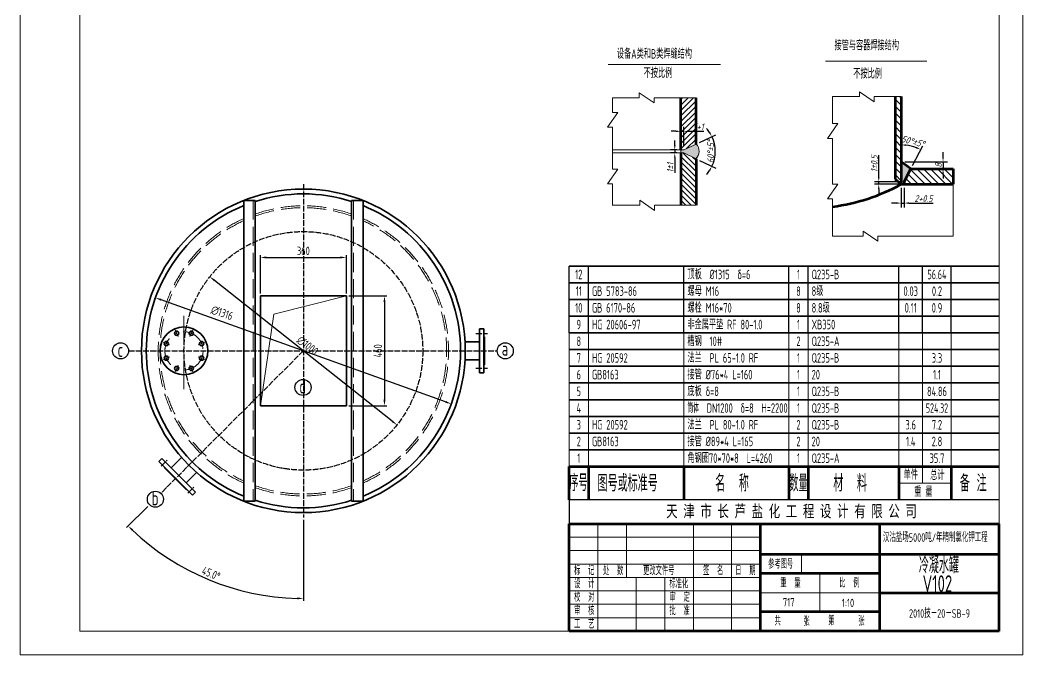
# Model space of a CAD drawing. Header units: millimetres. Extents: x -5774 to 6169, y -4879 to 2636.
# Drawn here: x -908 to 3292, y -4649 to -1987 of the extents above; entities that cross this region are included whole.
import ezdxf
from ezdxf.enums import TextEntityAlignment as Align

# ---------------------------------------------------------------- set-up
doc = ezdxf.new("R2010")
doc.units = ezdxf.units.MM
for name, pattern in [('ACAD_ISO02W100', [11, 8, -3]), ('ACAD_ISO04W100', [30, 24, -3, 0, -3]), ('ACAD_ISO10W100', [18.7, 12, -3, 0.7, -3])]:
    doc.linetypes.add(name, pattern=pattern)
for name, color, linetype, lineweight in [('中粗线', 3, 'Continuous', 35), ('标注', 7, 'Continuous', 18), ('标注层', 7, 'Continuous', 18), ('粗实线', 4, 'Continuous', 70), ('细实线', 7, 'Continuous', 18), ('虚线', 2, 'ACAD_ISO02W100', 18)]:
    doc.layers.add(name, color=color, linetype=linetype, lineweight=lineweight)
doc.layers.add('点划线', color=1, linetype='ACAD_ISO04W100')
doc.styles.add('GB', font='gbeitc.shx', dxfattribs={"bigfont": 'gbcbig.shx'})
doc.styles.add('HGCAD', font='gbenor.shx', dxfattribs={"width": 0.75, "bigfont": 'gbcbig.shx'})
doc.styles.get("Standard").update_dxf_attribs({"font": 'SIMFANG.TTF'})
doc.dimstyles.new('GB$0', dxfattribs={"dimscale": 8, "dimtxt": 3.5, "dimasz": 2.5, "dimexe": 2.25, "dimexo": 2, "dimtad": 1, "dimdec": 0, "dimtxsty": 'GB', "dimcen": 2.5, "dimadec": 0, "dimazin": 0, "dimtfac": 1, "dimtdec": 0, "dimtmove": 0, "dimatfit": 3, "dimfxl": 0, "dimarcsym": 0})
doc.dimstyles.new('GB$2', dxfattribs={"dimscale": 8, "dimtxt": 3.5, "dimasz": 2.5, "dimexe": 2.25, "dimexo": 2, "dimtad": 1, "dimdec": 0, "dimtxsty": 'GB', "dimcen": 2.5, "dimadec": 0, "dimazin": 0, "dimtfac": 1, "dimtdec": 0, "dimtmove": 0, "dimatfit": 3, "dimfxl": 0, "dimarcsym": 0})
doc.dimstyles.new('GB$3', dxfattribs={"dimscale": 8, "dimtxt": 3.5, "dimasz": 2.5, "dimexe": 2.25, "dimexo": 2, "dimtad": 1, "dimtoh": 1, "dimdec": 0, "dimtxsty": 'GB', "dimcen": 2.5, "dimadec": 0, "dimazin": 0, "dimtfac": 1, "dimtdec": 0, "dimtmove": 0, "dimatfit": 3, "dimfxl": 0, "dimarcsym": 0})

# ---------------------------------------------------------------- blocks, each defined once
blk = doc.blocks.new('*D16')
at = {"layer": 'Defpoints', "color": 0}
for p in [(2782.1, -2581.5), (2823, -2611.4), (2957.7, -2611.4)]:
    blk.add_point(p, dxfattribs=at)
at = {"layer": '标注', "color": 0, "lineweight": -2}
for p, q in [((2957.7, -2561.5), (2957.7, -2541.5)), ((2798.1, -2581.5), (2975.7, -2581.5)), ((2957.7, -2581.5), (2957.7, -2611.4)), ((2839, -2611.4), (2975.7, -2611.4)), ((2957.7, -2631.4), (2957.7, -2651.4))]:
    blk.add_line(p, q, dxfattribs=at)
at = {"layer": '标注', "color": 0}
for points in [[(2954.4, -2561.5), (2961.1, -2561.5), (2957.7, -2581.5)], [(2954.4, -2631.4), (2961.1, -2631.4), (2957.7, -2611.4)]]:
    blk.add_solid(points, dxfattribs=at)
at = {"layer": '标注', "color": 0, "insert": (2938.7, -2596.5), "char_height": 28, "attachment_point": 5, "rotation": 90, "style": 'GB'}
blk.add_mtext('8', dxfattribs=at)
blk = doc.blocks.new('*D17')
at = {"layer": 'Defpoints', "color": 0}
for p in [(2782.1, -2675.4), (2795.1, -2675.4), (2795.1, -2754.6)]:
    blk.add_point(p, dxfattribs=at)
at = {"layer": '标注', "color": 0, "lineweight": -2}
for p, q in [((2782.1, -2691.4), (2782.1, -2772.6)), ((2795.1, -2691.4), (2795.1, -2772.6)), ((2762.1, -2754.6), (2742.1, -2754.6)), ((2782.1, -2754.6), (2795.1, -2754.6)), ((2815.1, -2754.6), (2916.3, -2754.6))]:
    blk.add_line(p, q, dxfattribs=at)
at = {"layer": '标注', "color": 0}
for points in [[(2762.1, -2751.3), (2762.1, -2758), (2782.1, -2754.6)], [(2815.1, -2751.3), (2815.1, -2758), (2795.1, -2754.6)]]:
    blk.add_solid(points, dxfattribs=at)
at = {"layer": '标注', "color": 0, "insert": (2875.7, -2735.6), "char_height": 28, "attachment_point": 5, "style": 'GB'}
blk.add_mtext('2+0.5', dxfattribs=at)
blk = doc.blocks.new('*D18')
at = {"layer": 'Defpoints', "color": 0}
for p in [(2688.4, -2665.5), (2795.1, -2665.5), (2795.1, -2675.4)]:
    blk.add_point(p, dxfattribs=at)
at = {"layer": '标注', "color": 0, "lineweight": -2}
for p, q in [((2688.4, -2645.5), (2688.4, -2554.3)), ((2779.1, -2665.5), (2670.4, -2665.5)), ((2779.1, -2675.4), (2670.4, -2675.4)), ((2688.4, -2675.4), (2688.4, -2665.5)), ((2688.4, -2695.4), (2688.4, -2715.4))]:
    blk.add_line(p, q, dxfattribs=at)
at = {"layer": '标注', "color": 0}
for points in [[(2685.1, -2645.5), (2691.8, -2645.5), (2688.4, -2665.5)], [(2685.1, -2695.4), (2691.8, -2695.4), (2688.4, -2675.4)]]:
    blk.add_solid(points, dxfattribs=at)
at = {"layer": '标注', "color": 0, "insert": (2669.4, -2589.9), "char_height": 28, "attachment_point": 5, "rotation": 90, "style": 'GB'}
blk.add_mtext('1%%p0.5', dxfattribs=at)
blk = doc.blocks.new('*D19')
at = {"layer": 'Defpoints', "color": 0}
for p in [(2782.1, -2308.6), (2810.5, -2512.9), (2823, -2611.4), (2782.1, -2675.4), (2795.1, -2665.5)]:
    blk.add_point(p, dxfattribs=at)
at = {"layer": '标注', "color": 0, "lineweight": -2}
blk.add_line((2830.3, -2597.2), (2872.8, -2514.7), dxfattribs=at)
blk.add_arc((2782.1, -2691), 180.3, 69.1199, 83.6415, dxfattribs=at)
at = {"layer": '标注', "color": 0}
for points in [[(2801.8, -2515.1), (2802.2, -2508.5), (2782.1, -2510.7)], [(2847.7, -2519.5), (2845, -2525.6), (2864.6, -2530.7)]]:
    blk.add_solid(points, dxfattribs=at)
at = {"layer": '标注', "color": 0, "insert": (2831.6, -2496.3), "char_height": 28, "attachment_point": 5, "rotation": 345.7297, "style": 'GB'}
blk.add_mtext('50%%d%%p5%%D', dxfattribs=at)
blk = doc.blocks.new('*D20')
at = {"layer": 'Defpoints', "color": 0}
for p in [(1872.1, -2453.7), (1859.3, -2531.8), (1872.1, -2531.8)]:
    blk.add_point(p, dxfattribs=at)
at = {"layer": '标注', "color": 0, "lineweight": -2}
for p, q in [((1859.3, -2515.8), (1859.3, -2435.7)), ((1872.1, -2515.8), (1872.1, -2435.7)), ((1839.3, -2453.7), (1819.3, -2453.7)), ((1859.3, -2453.7), (1872.1, -2453.7)), ((1892.1, -2453.7), (1956.5, -2453.7))]:
    blk.add_line(p, q, dxfattribs=at)
at = {"layer": '标注', "color": 0}
for points in [[(1839.3, -2450.4), (1839.3, -2457.1), (1859.3, -2453.7)], [(1892.1, -2450.4), (1892.1, -2457.1), (1872.1, -2453.7)]]:
    blk.add_solid(points, dxfattribs=at)
at = {"layer": '标注', "color": 0, "insert": (1934.3, -2434.7), "char_height": 28, "attachment_point": 5, "style": 'GB'}
blk.add_mtext('1+1', dxfattribs=at)
blk = doc.blocks.new('*D21')
at = {"layer": 'Defpoints', "color": 0}
for p in [(1834.2, -2544.6), (1859.3, -2531.8), (1859.3, -2544.6)]:
    blk.add_point(p, dxfattribs=at)
at = {"layer": '标注', "color": 0, "lineweight": -2}
for p, q in [((1834.2, -2511.8), (1834.2, -2491.8)), ((1843.3, -2531.8), (1816.2, -2531.8)), ((1843.3, -2544.6), (1816.2, -2544.6)), ((1834.2, -2531.8), (1834.2, -2544.6)), ((1834.2, -2564.6), (1834.2, -2628.5))]:
    blk.add_line(p, q, dxfattribs=at)
at = {"layer": '标注', "color": 0}
for points in [[(1830.8, -2511.8), (1837.5, -2511.8), (1834.2, -2531.8)], [(1830.8, -2564.6), (1837.5, -2564.6), (1834.2, -2544.6)]]:
    blk.add_solid(points, dxfattribs=at)
at = {"layer": '标注', "color": 0, "insert": (1815.2, -2606.5), "char_height": 28, "attachment_point": 5, "rotation": 90, "style": 'GB'}
blk.add_mtext('1%%P1', dxfattribs=at)
blk = doc.blocks.new('*D22')
at = {"layer": 'Defpoints', "color": 0}
for p in [(1923.3, -2507.4), (1872.1, -2531.8), (1872.1, -2544.6), (2002.2, -2559.6), (1923.3, -2569)]:
    blk.add_point(p, dxfattribs=at)
at = {"layer": '标注', "color": 0, "lineweight": -2}
for p, q in [((1937.7, -2500.6), (2005.9, -2468.1)), ((1937.7, -2575.9), (2005.9, -2608.4))]:
    blk.add_line(p, q, dxfattribs=at)
for start, end in [(33.3695, 41.2729), (334.534, 25.466), (318.7271, 326.6305)]:
    blk.add_arc((1858.6, -2538.2), 145.1, start, end, dxfattribs=at)
at = {"layer": '标注', "color": 0}
for points in [[(1982.7, -2456.8), (1976.9, -2460), (1989.6, -2475.8)], [(1976.9, -2616.4), (1982.7, -2619.7), (1989.6, -2600.6)]]:
    blk.add_solid(points, dxfattribs=at)
at = {"layer": '标注', "color": 0, "insert": (1984.7, -2538.2), "char_height": 28, "attachment_point": 5, "rotation": 90, "style": 'GB'}
blk.add_mtext('60%%d%%p5%%D', dxfattribs=at)
blk = doc.blocks.new('HGCAD#HGTFMXT~HGCAD明细表标题')
at = {"color": 4, "linetype": 'Continuous', "lineweight": 60}
for p, q in [((-180, 0), (-180, 14)), ((-180, 14), (0, 14)), ((-172, 14), (-172, 0)), ((-132, 14), (-132, 0)), ((-88, 14), (-88, 0)), ((-80, 14), (-80, 0)), ((-42, 14), (-42, 0)), ((-20, 14), (-20, 0))]:
    blk.add_line(p, q, dxfattribs=at)
at = {"layer": '标注层'}
for p, q in [((-32, 14), (-32, 7)), ((-32, 7), (-32, 14)), ((-20, 7), (-42, 7))]:
    blk.add_line(p, q, dxfattribs=at)
at = {"layer": '标注层', "style": 'HGCAD'}
for s, height, width, p in [('单件', 4, 0.75, (-40, 8.52)), ('总计', 4, 0.75, (-28.85, 8.34)), ('序号', 7, 0.55, (-180, 3.68)), ('图号或标准号', 7, 0.75, (-168.15, 3.5)), ('名  称', 7, 0.75, (-118.87, 3.5)), ('数量', 7, 0.55, (-87.87, 3.5)), ('材  料', 7, 0.75, (-69.43, 3.5)), ('备 注', 7, 0.75, (-16.44, 3.5)), ('重 量', 4, 0.75, (-35.51, 1.38))]:
    blk.add_text(s, height=height, dxfattribs=dict(at, width=width)).set_placement(p)
blk = doc.blocks.new('HGCAD#HGTFMXB~HGCAD明细表')
at = {"color": 4}
for p, q in [((-180, 0), (-180, 7)), ((-172, 0), (-172, 7)), ((-132, 0), (-132, 7)), ((-88, 0), (-88, 7)), ((-80, 0), (-80, 7)), ((-42, 0), (-42, 7)), ((-32, 0), (-32, 7)), ((-20, 0), (-20, 7))]:
    blk.add_line(p, q, dxfattribs=at)
at = {"color": 7, "linetype": 'Continuous', "lineweight": 35}
blk.add_line((-180, 7), (0, 7), dxfattribs=at)
at = {"color": 7, "linetype": 'Continuous', "lineweight": 35, "style": 'HGCAD', "width": 0.75, "flags": 8}
for tag, p in [('NO', (-176, 3.5)), ('NUM', (-84, 3.5)), ('ONE', (-37, 3.5)), ('ALL', (-26, 3.5))]:
    blk.add_attdef(tag, text='', height=4, dxfattribs=at).set_placement(p, align=Align.MIDDLE)
for tag, p in [('PARTNO', (-170.5, 3.5)), ('PARTNAME', (-130.5, 3.5)), ('MATERIAL', (-78.5, 3.5)), ('NOTICE', (-19, 3.5))]:
    blk.add_attdef(tag, text='', height=4, dxfattribs=at).set_placement(p, align=Align.MIDDLE_LEFT)
blk = doc.blocks.new('HGCAD#HGTFTK~A2Z~HGCAD图框')
at = {"layer": '细实线', "color": 7}
blk.add_lwpolyline([(10, -10), (-410, -10), (-410, 584), (10, 584)], close=True, dxfattribs=at)
at = {"layer": '细实线', "color": 2}
blk.add_lwpolyline([(0, 0), (-385, 0), (-385, 574), (0, 574)], close=True, dxfattribs=at)
blk = doc.blocks.new('HGCAD#HGTFBTL~HGCAD标题栏')
at = {"color": 4, "linetype": 'Continuous', "lineweight": 70}
for p, q in [((-180, 0), (-180, 45)), ((-180, 45), (0, 45)), ((-100, 45), (-100, 0)), ((-50, 0), (-50, 45)), ((0, 32.14), (-100, 32.14)), ((-50, 24.11), (-100, 24.11)), ((-50, 16.07), (0, 16.07)), ((-50, 8.04), (-100, 8.04)), ((0, 0), (-180, 0))]:
    blk.add_line(p, q, dxfattribs=at)
at = {"color": 7, "linetype": 'Continuous', "lineweight": 18}
for p, q in [((-168, 45), (-168, 0)), ((-156, 22.5), (-156, 45)), ((-128, 0), (-128, 45)), ((-112, 45), (-112, 0)), ((-180, 39.38), (-100, 39.38)), ((-100, 33.75), (-180, 33.75)), ((-82.78, 32.14), (-82.78, 24.11)), ((-180, 28.12), (-100, 28.12)), ((-100, 22.5), (-180, 22.5)), ((-152, 0), (-152, 22.5)), ((-140, 22.5), (-140, 0)), ((-75, 24.11), (-75, 8.04)), ((-180, 16.88), (-100, 16.88)), ((-100, 16.07), (-50, 16.07)), ((-100, 11.25), (-180, 11.25)), ((-180, 5.62), (-100, 5.62))]:
    blk.add_line(p, q, dxfattribs=at)
at = {"color": 4, "linetype": 'Continuous', "lineweight": 60}
blk.add_line((0, 0), (0, 45), dxfattribs=at)
at = {"color": 7, "linetype": 'Continuous', "lineweight": 18, "style": 'HGCAD', "width": 0.75}
for s, p in [('参考图号', (-96.71, 26.25)), ('标  记', (-177.97, 23.53)), ('处  数', (-165.87, 23.5)), ('更改文件号', (-149.08, 23.5)), ('签  名', (-123.98, 23.5)), ('日  期', (-110.47, 23.5)), ('设  计', (-177.97, 17.98)), ('标准化', (-138.09, 17.98)), ('重  量', (-91.64, 18.33)), ('比  例', (-66.93, 18.33)), ('校  对', (-177.97, 12.36)), ('审  定', (-138.05, 12.36)), ('审  核', (-177.97, 6.73)), ('批  准', (-138.05, 6.73)), ('工  艺', (-177.97, 1.11)), ('共', (-94, 2.4)), ('张', (-81.97, 2.26)), ('第', (-71.56, 2.52)), ('张', (-58.98, 2.36))]:
    blk.add_text(s, height=3.5, dxfattribs=at).set_placement(p)
at = {"color": 7, "linetype": 'Continuous', "lineweight": 18, "style": 'HGCAD', "width": 0.75, "flags": 8}
for tag, height, p in [('MATERIAL', 6, (-77.04, 38.61)), ('DRAW_NAME', 7, (-24.97, 23.88)), ('WEIGHT', 3.5, (-88.1, 12.11)), ('SCALE', 3.5, (-63.24, 11.8)), ('DRAW_NO', 6, (-24.94, 8.04)), ('SUM', 3.5, (-86.95, 4)), ('PAGE', 3.5, (-64.21, 4.14))]:
    blk.add_attdef(tag, text='', height=height, dxfattribs=at).set_placement(p, align=Align.MIDDLE_CENTER)
blk = doc.blocks.new('*D33')
at = {"layer": 'Defpoints', "color": 0, "ltscale": 10}
for p in [(278.8, -2676), (278.8, -3374), (-365.8, -4018.7), (278.8, -4072), (-240, -4272.7)]:
    blk.add_point(p, dxfattribs=at)
at = {"layer": '标注', "color": 0, "lineweight": -2, "ltscale": 10}
for p, q in [((-372.9, -4025.8), (-462, -4114.9)), ((278.8, -4082), (278.8, -4421.7))]:
    blk.add_line(p, q, dxfattribs=at)
blk.add_arc((278.8, -3374), 1037.7, 226.3804, 268.6196, dxfattribs=at)
at = {"layer": '标注', "color": 0, "ltscale": 10}
for points in [[(-440, -4128.2), (-434.2, -4122.3), (-455, -4107.8)], [(253.9, -4407.3), (253.8, -4415.6), (278.8, -4411.7)]]:
    blk.add_solid(points, dxfattribs=at)
at = {"layer": '标注', "color": 0, "ltscale": 10, "insert": (-107.8, -4307.3), "char_height": 35, "attachment_point": 5, "rotation": 337.5, "style": 'HGCAD'}
blk.add_mtext('45.0°', dxfattribs=at)
blk = doc.blocks.new('*D34')
at = {"layer": 'Defpoints', "color": 0, "ltscale": 10}
for p in [(-113, -3063.4), (670.6, -3684.7)]:
    blk.add_point(p, dxfattribs=at)
at = {"layer": '标注', "color": 0, "lineweight": -2, "ltscale": 10}
blk.add_line((651, -3669.2), (-93.4, -3078.9), dxfattribs=at)
at = {"layer": '标注', "color": 0, "ltscale": 10}
for points in [[(-90.8, -3075.6), (-96, -3082.2), (-113, -3063.4)], [(653.6, -3665.9), (648.4, -3672.4), (670.6, -3684.7)]]:
    blk.add_solid(points, dxfattribs=at)
at = {"layer": '标注', "color": 0, "ltscale": 10, "insert": (295.9, -3352.5), "char_height": 35, "attachment_point": 5, "rotation": 321.5857, "style": 'HGCAD'}
blk.add_mtext('∅1000', dxfattribs=at)
blk = doc.blocks.new('*D35')
at = {"layer": 'Defpoints', "color": 0, "ltscale": 10}
for p in [(458.8, -2982.5), (98.8, -3144), (458.8, -3144)]:
    blk.add_point(p, dxfattribs=at)
at = {"layer": '标注', "color": 0, "lineweight": -2, "ltscale": 10}
for p, q in [((98.8, -3134), (98.8, -2972.5)), ((458.8, -3134), (458.8, -2972.5)), ((123.8, -2982.5), (433.8, -2982.5))]:
    blk.add_line(p, q, dxfattribs=at)
at = {"layer": '标注', "color": 0, "ltscale": 10}
for points in [[(123.8, -2978.3), (123.8, -2986.7), (98.8, -2982.5)], [(433.8, -2978.3), (433.8, -2986.7), (458.8, -2982.5)]]:
    blk.add_solid(points, dxfattribs=at)
at = {"layer": '标注', "color": 0, "ltscale": 10, "insert": (278.8, -2955), "char_height": 35, "attachment_point": 5, "style": 'HGCAD'}
blk.add_mtext('360', dxfattribs=at)
blk = doc.blocks.new('*D36')
at = {"layer": 'Defpoints', "color": 0, "ltscale": 10}
for p in [(458.8, -3144), (458.8, -3604), (618.5, -3604)]:
    blk.add_point(p, dxfattribs=at)
at = {"layer": '标注', "color": 0, "lineweight": -2, "ltscale": 10}
for p, q in [((468.8, -3144), (628.5, -3144)), ((618.5, -3169), (618.5, -3579)), ((468.8, -3604), (628.5, -3604))]:
    blk.add_line(p, q, dxfattribs=at)
at = {"layer": '标注', "color": 0, "ltscale": 10}
for points in [[(614.3, -3169), (622.6, -3169), (618.5, -3144)], [(614.3, -3579), (622.6, -3579), (618.5, -3604)]]:
    blk.add_solid(points, dxfattribs=at)
at = {"layer": '标注', "color": 0, "ltscale": 10, "insert": (591, -3374), "char_height": 35, "attachment_point": 5, "rotation": 90, "style": 'HGCAD'}
blk.add_mtext('460', dxfattribs=at)
blk = doc.blocks.new('*D38')
at = {"layer": 'Defpoints', "color": 0, "ltscale": 10}
for p in [(-340.5, -3151.6), (898.1, -3596.5)]:
    blk.add_point(p, dxfattribs=at)
at = {"layer": '标注', "color": 0, "lineweight": -2, "ltscale": 10}
blk.add_line((874.5, -3588), (-316.9, -3160), dxfattribs=at)
at = {"layer": '标注', "color": 0, "ltscale": 10}
for points in [[(-315.5, -3156.1), (-318.3, -3163.9), (-340.5, -3151.6)], [(875.9, -3584.1), (873.1, -3592), (898.1, -3596.5)]]:
    blk.add_solid(points, dxfattribs=at)
at = {"layer": '标注', "color": 0, "ltscale": 10, "insert": (-62.1, -3215.3), "char_height": 35, "attachment_point": 5, "rotation": 340.2402, "style": 'HGCAD'}
blk.add_mtext('∅1316', dxfattribs=at)

msp = doc.modelspace()

# ---------------------------------------------------------------- hatches: boundary and pattern name
at = {"layer": '标注'}
h = msp.add_hatch(dxfattribs=at)
h.set_pattern_fill('ANSI31', color=256, scale=6.4, angle=90, style=0)
h.set_pattern_definition([(135, (3939.565, -628.473), (-14.36841, -14.36841), [])])
h.paths.add_polyline_path([(2999.7, -2611.4), (2823, -2611.4), (2795.1, -2665.5), (2795.1, -2675.4), (2999.7, -2675.4)])
h.paths.add_polyline_path([(2782.1, -2308.6), (2756.5, -2308.6), (2756.5, -2654.5), (2782.1, -2675.4)])
at = {"layer": '标注', "ltscale": 20}
h = msp.add_hatch(dxfattribs=at)
h.set_pattern_fill('ANSI31', color=256, scale=5.12, style=0)
h.set_pattern_definition([(45, (21580.112, 11238.98), (-11.494728, 11.494728), [])])
h.paths.add_polyline_path([(1923.3, -2312.8), (1859.3, -2312.8), (1859.3, -2531.8), (1872.1, -2531.8), (1923.3, -2507.4)])
h.paths.add_polyline_path([(1910.1, -2413.7), (1958.5, -2413.7), (1958.5, -2455.7), (1910.1, -2455.7)], flags=9)
at = {"layer": '标注'}
for points in [[(1923.3, -2507.4), (1872.1, -2531.8), (1859.3, -2531.8), (1859.3, -2544.6), (1872.1, -2544.6), (1922, -2568.4, 0.450251)], [(2823, -2611.4), (2782.1, -2581.5), (2782.1, -2675.4), (2795.1, -2675.4), (2795.1, -2665.5)]]:
    msp.add_hatch(color=256, dxfattribs=at).paths.add_polyline_path(points)
at = {"layer": '标注', "ltscale": 20}
h = msp.add_hatch(dxfattribs=at)
h.set_pattern_fill('ANSI31', color=256, scale=5.12, angle=90, style=0)
h.set_pattern_definition([(135, (21580.112, 11238.98), (-11.494728, -11.494728), [])])
h.paths.add_polyline_path([(1859.3, -2763.7), (1923.3, -2763.7), (1923.3, -2569), (1872.1, -2544.6), (1859.3, -2544.6)])

# ---------------------------------------------------------------- linework, layer by layer
at = {"lineweight": -3}
for p, q in [((3192.3, -3998.7), (1392.3, -3998.7)), ((1392.3, -3998.7), (1392.3, -4098.7))]:
    msp.add_line(p, q, dxfattribs=at)
at = {"layer": '中粗线'}
for p, q in [((28.8, -2743.8), (28.8, -4004.3)), ((28.8, -2743.8), (76.8, -2743.8)), ((76.8, -2743.8), (76.8, -4004.3)), ((480.8, -2743.8), (480.8, -4004.3)), ((528.8, -2743.8), (480.8, -2743.8)), ((528.8, -2743.8), (528.8, -4004.3)), ((98.8, -3144), (98.8, -3604)), ((98.8, -3144), (458.8, -3144)), ((458.8, -3144), (458.8, -3604)), ((1016.8, -3281.5), (1034.8, -3281.5)), ((1016.8, -3466.5), (1016.8, -3281.5)), ((1034.8, -3281.5), (1034.8, -3466.5)), ((1036.8, -3315), (1034.8, -3315)), ((1036.8, -3433), (1036.8, -3315)), ((955.7, -3336), (1016.8, -3336)), ((955.7, -3412), (1016.8, -3412)), ((1034.8, -3433), (1036.8, -3433)), ((1016.8, -3466.5), (1034.8, -3466.5)), ((98.8, -3604), (458.8, -3604)), ((-231, -3820.9), (-274.5, -3864.4)), ((-313.8, -3825.2), (-326.5, -3837.9)), ((-326.5, -3837.9), (-302.4, -3861.9)), ((-274.5, -3864.4), (-313.8, -3825.2)), ((-303.9, -3863.3), (-302.4, -3861.9)), ((-210.5, -3956.7), (-303.9, -3863.3)), ((-168.1, -3883.9), (-211.6, -3927.3)), ((-172.3, -3966.6), (-211.6, -3927.3)), ((-209.1, -3955.3), (-210.5, -3956.7)), ((-185.1, -3979.3), (-209.1, -3955.3)), ((-172.3, -3966.6), (-185.1, -3979.3)), ((28.8, -4004.3), (76.8, -4004.3)), ((528.8, -4004.3), (480.8, -4004.3))]:
    msp.add_line(p, q, dxfattribs=at)
for centre, radius in [((278.8, -3374), 678), ((-221.2, -3374), 100), ((-251.8, -3300.1), 9), ((-190.6, -3300.1), 9), ((-295.1, -3343.4), 9), ((-147.3, -3343.4), 9), ((-295.1, -3404.6), 9), ((-147.3, -3404.6), 9), ((-251.8, -3447.9), 9), ((-190.6, -3447.9), 9)]:
    msp.add_circle(centre, radius, dxfattribs=at)
for start, end in [(72.122, 107.878), (112.3299, 247.6701), (292.3299, 67.6701), (252.122, 287.878)]:
    msp.add_arc((278.8, -3374), 658, start, end, dxfattribs=at)
at = {"layer": '标注'}
for p, q in [((1555.9, -2173.2), (2026.3, -2173.2)), ((2466, -2160.4), (2890, -2160.4)), ((1747.4, -2334.4), (1685.6, -2292.1)), ((1685.6, -2292.1), (1685.6, -2312.8)), ((2607.2, -2308.6), (2495.1, -2308.6)), ((2495.1, -2308.6), (2495.1, -2421.7)), ((2669, -2330.3), (2607.2, -2288)), ((2607.2, -2288), (2607.2, -2308.6)), ((2782.1, -2308.6), (2669, -2308.6)), ((2669, -2308.6), (2669, -2330.3)), ((1685.6, -2312.8), (1573.5, -2312.8)), ((1573.5, -2312.8), (1573.5, -2375.2)), ((1573.5, -2312.8), (1573.5, -2375.2)), ((1923.3, -2312.8), (1747.4, -2312.8)), ((1747.4, -2312.8), (1747.4, -2334.4)), ((1595.2, -2375.2), (1552.9, -2437)), ((1573.5, -2375.2), (1595.2, -2375.2)), ((2516.7, -2421.7), (2474.4, -2483.5)), ((2495.1, -2421.7), (2516.7, -2421.7)), ((1552.9, -2437), (1573.5, -2437)), ((1573.5, -2437), (1573.5, -2546.9)), ((1573.5, -2464.3), (1573.5, -2544.4)), ((1872.1, -2531.8), (1923.3, -2507.4)), ((2474.4, -2483.5), (2495.1, -2483.5)), ((2495.1, -2483.5), (2495.1, -2595.6)), ((1859.3, -2531.8), (1573.5, -2531.8)), ((1859.3, -2544.6), (1573.5, -2544.6)), ((1573.5, -2546.9), (1573.5, -2612.2)), ((1859.3, -2531.8), (1872.1, -2531.8)), ((1859.3, -2531.8), (1859.3, -2544.6)), ((1859.3, -2544.6), (1872.1, -2544.6)), ((1872.1, -2544.6), (1923.3, -2569)), ((2495.1, -2595.6), (2495.1, -2675.7)), ((1595.2, -2612.2), (1552.9, -2674)), ((1573.5, -2606.2), (1573.5, -2612.2)), ((1573.5, -2612.2), (1595.2, -2612.2)), ((1552.9, -2674), (1573.5, -2674)), ((1573.5, -2674), (1573.5, -2763.7)), ((2516.7, -2675.7), (2474.4, -2737.5)), ((2495.1, -2675.7), (2516.7, -2675.7)), ((2999.7, -2675.4), (2999.7, -2892.7)), ((1688.1, -2763.7), (1572.3, -2763.7)), ((1749.9, -2785.3), (1688.1, -2743)), ((1688.1, -2743), (1688.1, -2763.7)), ((1891.3, -2763.7), (1749.9, -2763.7)), ((1749.9, -2763.7), (1749.9, -2785.3)), ((1923.3, -2763.7), (1859.3, -2763.7)), ((2474.4, -2737.5), (2495.1, -2737.5)), ((2495.1, -2737.5), (2495.1, -2892.7)), ((2622.6, -2892.7), (2495.1, -2892.7)), ((2684.4, -2914.3), (2622.6, -2872)), ((2622.6, -2872), (2622.6, -2892.7)), ((2872.2, -2892.7), (2684.4, -2892.7)), ((2684.4, -2892.7), (2684.4, -2914.3)), ((2999.7, -2892.7), (2872.2, -2892.7))]:
    msp.add_line(p, q, dxfattribs=at)
at = {"layer": '标注', "ltscale": 10}
for p, q in [((154.8, -3219.8), (458.8, -3144)), ((98.8, -3604), (154.8, -3219.8))]:
    msp.add_line(p, q, dxfattribs=at)
at = {"layer": '标注', "color": 1, "linetype": 'ACAD_ISO10W100', "ltscale": 10}
for p, q in [((-221.2, -3534), (-221.2, -3214)), ((-257.6, -3286.3), (-246.1, -3314)), ((-184.8, -3286.3), (-196.3, -3314)), ((-309, -3337.7), (-281.2, -3349.2)), ((-133.4, -3337.7), (-161.1, -3349.2)), ((-309, -3410.4), (-281.2, -3398.9)), ((-133.4, -3410.4), (-161.1, -3398.9)), ((-257.6, -3461.8), (-246.1, -3434.1)), ((-184.8, -3461.8), (-196.3, -3434.1))]:
    msp.add_line(p, q, dxfattribs=at)
at = {"layer": '标注', "ltscale": 8}
for p, q in [((-302.4, -3861.9), (-209.1, -3955.3)), ((-275.2, -3863.7), (-210.9, -3928))]:
    msp.add_line(p, q, dxfattribs=at)
at = {"layer": '标注', "color": 1, "linetype": 'ACAD_ISO10W100', "ltscale": 10}
msp.add_circle((-221.2, -3374), 80, dxfattribs=at)
at = {"layer": '标注', "color": 0, "lineweight": -3, "ltscale": 15}
for centre in [(-486.7, -3374), (1124.3, -3374), (277.4, -3527.4), (-340.9, -3996)]:
    msp.add_circle(centre, 33.7, dxfattribs=at)
at = {"layer": '标注'}
msp.add_arc((1895.6, -2537.3), 40.7, 310.3061, 47.2649, dxfattribs=at)
at = {"layer": '点划线'}
for p, q in [((278.8, -2676), (278.8, -4072)), ((1001.5, -3301.5), (1050.1, -3301.5)), ((-452.9, -3374), (1090.5, -3374)), ((278.8, -3374), (-318.2, -3971)), ((1001.5, -3446.5), (1050.1, -3446.5)), ((-317.3, -3857.6), (-291.9, -3832.2)), ((-204.7, -3970.2), (-179.3, -3944.7))]:
    msp.add_line(p, q, dxfattribs=at)
msp.add_circle((278.8, -3374), 500, dxfattribs=at)
at = {"layer": '粗实线'}
for p, q in [((2756.5, -2308.6), (2756.5, -2654.5)), ((2782.1, -2308.6), (2782.1, -2675.4)), ((1859.3, -2531.8), (1859.3, -2312.8)), ((1923.3, -2507.4), (1923.3, -2312.8)), ((1859.3, -2544.6), (1859.3, -2763.7)), ((1923.3, -2569), (1923.3, -2763.7)), ((2823, -2611.4), (2782.1, -2581.5)), ((2795.1, -2665.5), (2823, -2611.4)), ((2823, -2611.4), (2999.7, -2611.4)), ((2999.7, -2611.4), (2999.7, -2675.4)), ((2756.5, -2654.5), (2782.1, -2675.4)), ((2782.1, -2675.4), (2999.7, -2675.4)), ((2795.1, -2665.5), (2795.1, -2675.4))]:
    msp.add_line(p, q, dxfattribs=at)
msp.add_arc((2392.7, -1975.5), 800.9, 277.344, 299.0869, dxfattribs=at)
at = {"layer": '虚线', "ltscale": 10}
for p, q in [((68.8, -2743.8), (68.8, -4004.3)), ((488.8, -2743.8), (488.8, -4004.3))]:
    msp.add_line(p, q, dxfattribs=at)
for radius, start, end in [(608, 70.5954, 109.4046), (600, 70.3261, 109.6739), (608, 114.2792, 245.7208), (600, 114.6243, 245.3757), (608, 294.2792, 65.7208), (600, 294.6243, 65.3757), (600, 250.3261, 289.6739), (608, 250.5954, 289.4046)]:
    msp.add_arc((278.8, -3374), radius, start, end, dxfattribs=at)

# ---------------------------------------------------------------- block references
at = {"color": 0, "ltscale": 4}
ref = msp.add_blockref('HGCAD#HGTFMXB~HGCAD明细表', (3192.3, -3088.7), dxfattribs=dict(at, xscale=10, yscale=10, zscale=10))
ref.add_attrib('NO', '12', dxfattribs={"color": 7, "linetype": 'Continuous', "lineweight": 35, "height": 40, "style": 'HGCAD', "width": 0.75, "flags": 8}).set_placement((1432.3, -3053.7), align=Align.MIDDLE)
ref.add_attrib('PARTNAME', '顶板  %%C1315  δ=6', dxfattribs={"color": 7, "linetype": 'Continuous', "lineweight": 35, "height": 40, "style": 'HGCAD', "width": 0.75, "flags": 8}).set_placement((1887.3, -3053.7), align=Align.MIDDLE_LEFT)
ref.add_attrib('NUM', '1', dxfattribs={"color": 7, "linetype": 'Continuous', "lineweight": 35, "height": 40, "style": 'HGCAD', "width": 0.75, "flags": 8}).set_placement((2352.3, -3053.7), align=Align.MIDDLE)
ref.add_attrib('MATERIAL', 'Q235-B', dxfattribs={"color": 7, "linetype": 'Continuous', "lineweight": 35, "height": 40, "style": 'HGCAD', "width": 0.75, "flags": 8}).set_placement((2407.3, -3053.7), align=Align.MIDDLE_LEFT)
ref.add_attrib('ALL', '56.64', dxfattribs={"color": 7, "linetype": 'Continuous', "lineweight": 35, "height": 40, "style": 'HGCAD', "width": 0.7, "flags": 8}).set_placement((2932.3, -3053.7), align=Align.MIDDLE)
ref = msp.add_blockref('HGCAD#HGTFMXB~HGCAD明细表', (3192.3, -3158.7), dxfattribs=dict(at, xscale=10, yscale=10, zscale=10))
ref.add_attrib('NO', '11', dxfattribs={"color": 7, "linetype": 'Continuous', "lineweight": 35, "height": 40, "style": 'HGCAD', "width": 0.75, "flags": 8}).set_placement((1432.3, -3123.7), align=Align.MIDDLE)
ref.add_attrib('PARTNO', 'GB 5783-86', dxfattribs={"color": 7, "linetype": 'Continuous', "lineweight": 35, "height": 40, "style": 'HGCAD', "width": 0.75, "flags": 8}).set_placement((1487.3, -3123.7), align=Align.MIDDLE_LEFT)
ref.add_attrib('PARTNAME', '螺母 M16', dxfattribs={"color": 7, "linetype": 'Continuous', "lineweight": 35, "height": 40, "style": 'HGCAD', "width": 0.75, "flags": 8}).set_placement((1887.3, -3123.7), align=Align.MIDDLE_LEFT)
ref.add_attrib('NUM', '8', dxfattribs={"color": 7, "linetype": 'Continuous', "lineweight": 35, "height": 40, "style": 'HGCAD', "width": 0.75, "flags": 8}).set_placement((2352.3, -3123.7), align=Align.MIDDLE)
ref.add_attrib('MATERIAL', '8级', dxfattribs={"color": 7, "linetype": 'Continuous', "lineweight": 35, "height": 40, "style": 'HGCAD', "width": 0.75, "flags": 8}).set_placement((2407.3, -3123.7), align=Align.MIDDLE_LEFT)
ref.add_attrib('ONE', '0.03', dxfattribs={"color": 7, "linetype": 'Continuous', "lineweight": 35, "height": 40, "style": 'HGCAD', "width": 0.73, "flags": 8}).set_placement((2822.3, -3123.7), align=Align.MIDDLE)
ref.add_attrib('ALL', '0.2', dxfattribs={"color": 7, "linetype": 'Continuous', "lineweight": 35, "height": 40, "style": 'HGCAD', "width": 0.75, "flags": 8}).set_placement((2932.3, -3123.7), align=Align.MIDDLE)
at = {"color": 0, "ltscale": 4, "xscale": 10, "yscale": 10, "zscale": 10}
for p, values in [((3192.3, -3228.7), {'NO': '10', 'PARTNO': 'GB 6170-86', 'PARTNAME': '螺栓 M16*70', 'NUM': '8', 'MATERIAL': '8.8级', 'ONE': '0.11', 'ALL': '0.9'}), ((3192.3, -3298.7), {'NO': '9', 'PARTNO': 'HG 20606-97', 'PARTNAME': '非金属平垫 RF 80-1.0', 'NUM': '1', 'MATERIAL': 'XB350'})]:
    msp.add_blockref('HGCAD#HGTFMXB~HGCAD明细表', p, dxfattribs=at).add_auto_attribs(values)
at = {"layer": '标注', "ltscale": 10, "xscale": 10, "yscale": 10, "zscale": 10}
msp.add_blockref('HGCAD#HGTFTK~A2Z~HGCAD图框', (3192.3, -4548.7), dxfattribs=at)
at = {"layer": '标注', "ltscale": 8, "xscale": 10, "yscale": 10, "zscale": 10}
for p, values in [((3192.3, -3368.7), {'NO': '8', 'PARTNAME': '槽钢  10#', 'NUM': '2', 'MATERIAL': 'Q235-A'}), ((3192.3, -3438.7), {'NO': '7', 'PARTNO': 'HG 20592', 'PARTNAME': '法兰  PL 65-1.0 RF', 'NUM': '1', 'MATERIAL': 'Q235-B', 'ALL': '3.3'}), ((3192.3, -3508.7), {'NO': '6', 'PARTNO': 'GB8163', 'PARTNAME': '接管 %%C76*4 L=160', 'NUM': '1', 'MATERIAL': '20', 'ALL': '1.1'}), ((3192.3, -3718.7), {'NO': '3', 'PARTNO': 'HG 20592', 'PARTNAME': '法兰  PL 80-1.0 RF', 'NUM': '2', 'MATERIAL': 'Q235-B', 'ONE': '3.6', 'ALL': '7.2'}), ((3192.3, -3788.7), {'NO': '2', 'PARTNO': 'GB8163', 'PARTNAME': '接管 %%C89*4 L=165', 'NUM': '2', 'MATERIAL': '20', 'ONE': '1.4', 'ALL': '2.8'}), ((3192.3, -3858.7), {'NO': '1', 'PARTNAME': '角钢圈70*70*8  L=4260', 'NUM': '1', 'MATERIAL': 'Q235-A', 'ALL': '35.7'})]:
    msp.add_blockref('HGCAD#HGTFMXB~HGCAD明细表', p, dxfattribs=at).add_auto_attribs(values)
at = {"layer": '标注', "ltscale": 8}
ref = msp.add_blockref('HGCAD#HGTFMXB~HGCAD明细表', (3192.3, -3578.7), dxfattribs=dict(at, xscale=10, yscale=10, zscale=10))
ref.add_attrib('NO', '5', dxfattribs={"layer": '0', "color": 7, "linetype": 'Continuous', "lineweight": 35, "height": 40, "style": 'HGCAD', "width": 0.75, "flags": 8}).set_placement((1432.3, -3543.7), align=Align.MIDDLE)
ref.add_attrib('PARTNAME', '底板 δ=8', dxfattribs={"layer": '0', "color": 7, "linetype": 'Continuous', "lineweight": 35, "height": 40, "style": 'HGCAD', "width": 0.75, "flags": 8}).set_placement((1887.3, -3543.7), align=Align.MIDDLE_LEFT)
ref.add_attrib('NUM', '1', dxfattribs={"layer": '0', "color": 7, "linetype": 'Continuous', "lineweight": 35, "height": 40, "style": 'HGCAD', "width": 0.75, "flags": 8}).set_placement((2352.3, -3543.7), align=Align.MIDDLE)
ref.add_attrib('MATERIAL', 'Q235-B', dxfattribs={"layer": '0', "color": 7, "linetype": 'Continuous', "lineweight": 35, "height": 40, "style": 'HGCAD', "width": 0.75, "flags": 8}).set_placement((2407.3, -3543.7), align=Align.MIDDLE_LEFT)
ref.add_attrib('ALL', '84.86', dxfattribs={"layer": '0', "color": 7, "linetype": 'Continuous', "lineweight": 35, "height": 40, "style": 'HGCAD', "width": 0.72, "flags": 8}).set_placement((2932.3, -3543.7), align=Align.MIDDLE)
ref = msp.add_blockref('HGCAD#HGTFMXB~HGCAD明细表', (3192.3, -3648.7), dxfattribs=dict(at, xscale=10, yscale=10, zscale=10))
ref.add_attrib('NO', '4', dxfattribs={"layer": '0', "color": 7, "linetype": 'Continuous', "lineweight": 35, "height": 40, "style": 'HGCAD', "width": 0.75, "flags": 8}).set_placement((1432.3, -3613.7), align=Align.MIDDLE)
ref.add_attrib('PARTNAME', '筒体  DN1200  δ=8  H=2200', dxfattribs={"layer": '0', "color": 7, "linetype": 'Continuous', "lineweight": 35, "height": 40, "style": 'HGCAD', "width": 0.6, "flags": 8}).set_placement((1887.3, -3613.7), align=Align.MIDDLE_LEFT)
ref.add_attrib('NUM', '1', dxfattribs={"layer": '0', "color": 7, "linetype": 'Continuous', "lineweight": 35, "height": 40, "style": 'HGCAD', "width": 0.75, "flags": 8}).set_placement((2352.3, -3613.7), align=Align.MIDDLE)
ref.add_attrib('MATERIAL', 'Q235-B', dxfattribs={"layer": '0', "color": 7, "linetype": 'Continuous', "lineweight": 35, "height": 40, "style": 'HGCAD', "width": 0.75, "flags": 8}).set_placement((2407.3, -3613.7), align=Align.MIDDLE_LEFT)
ref.add_attrib('ALL', '524.32', dxfattribs={"layer": '0', "color": 7, "linetype": 'Continuous', "lineweight": 35, "height": 40, "style": 'HGCAD', "width": 0.57, "flags": 8}).set_placement((2932.3, -3613.7), align=Align.MIDDLE)
at = {"layer": '标注', "ltscale": 8, "xscale": 10, "yscale": 10, "zscale": 10}
msp.add_blockref('HGCAD#HGTFMXT~HGCAD明细表标题', (3192.3, -3998.7), dxfattribs=at)
at = {"layer": '标注', "ltscale": 10, "xscale": 10, "yscale": 10, "zscale": 10}
msp.add_blockref('HGCAD#HGTFBTL~HGCAD标题栏', (3192.3, -4548.7), dxfattribs=at).add_auto_attribs({'SCALE': '1:10', 'WEIGHT': '717'})

# ---------------------------------------------------------------- texts
at = {"lineweight": -3, "width": 0.7}
msp.add_text('天 津 市 长 芦 盐 化 工 程 设 计 有 限 公 司', height=50, dxfattribs=at).set_placement((2323.2, -4045.8), align=Align.MIDDLE_CENTER)
at = {"color": 7, "linetype": 'Continuous', "lineweight": 18, "style": 'HGCAD', "width": 0.75, "flags": 8}
for tag, p in [('冷凝水罐', (2940.4, -4271.5)), ('V102', (2934.2, -4349.5))]:
    msp.add_attdef(tag, text='', height=70, dxfattribs=at).set_placement(p, align=Align.MIDDLE_CENTER)
at = {"layer": '标注', "ltscale": 8, "attachment_point": 1, "style": 'HGCAD'}
for s, insert, char_height, width in [('接管与容器焊接结构', (2503.3, -2073.9), 40, 1077.77), ('设备A类和B类焊缝结构', (1591.6, -2109.4), 40, 768.381), ('不按比例', (1703.9, -2189.9), 40, 368.823), ('不按比例', (2581.9, -2192.5), 40, 368.823), ('汉沽盐场5000吨/年精制氯化钾工程', (2706, -4138.6), 36, 969.993), ('2010技－20－SB-9', (2815.2, -4456.9), 36, 969.993)]:
    msp.add_mtext(s, dxfattribs=dict(at, insert=insert, char_height=char_height, width=width))
at = {"layer": '标注', "color": 0, "lineweight": -3, "ltscale": 15, "char_height": 59.1, "attachment_point": 5, "style": 'HGCAD'}
for s, insert in [('c', (-487.9, -3369.9)), ('a', (1123, -3364.5)), ('d', (276.1, -3523.2)), ('b', (-342.1, -3991.8))]:
    msp.add_mtext(s, dxfattribs=dict(at, insert=insert))

# ---------------------------------------------------------------- dimensions: what is measured, and where the dimension line sits
at = {"layer": '标注'}
dim = msp.add_angular_dim_2l(base=(2810.5, -2512.9), line1=((2782.1, -2308.6), (2782.1, -2675.4)), line2=((2795.1, -2665.5), (2823, -2611.4)), text='50%%d%%p5%%D', dimstyle='GB$2', override={"dimtmove": 2}, dxfattribs=at)
dim.commit()
dim.dimension.update_dxf_attribs({"geometry": '*D19', "text_midpoint": (2831.6, -2496.3), "dimtype": 162})
for base, p1, p2, text, picture, middle in [((1872.1, -2453.7), (1859.3, -2531.8), (1872.1, -2531.8), '1+1', '*D20', (1934.3, -2434.7)), ((2795.1, -2754.6), (2782.1, -2675.4), (2795.1, -2675.4), '2+0.5', '*D17', (2875.7, -2735.6))]:
    dim = msp.add_linear_dim(base=base, p1=p1, p2=p2, text=text, dimstyle='GB$0', dxfattribs=at)
    dim.commit()
    dim.dimension.update_dxf_attribs({"geometry": picture, "text_midpoint": middle})
dim = msp.add_angular_dim_2l(base=(2002.2, -2559.6), line1=((1872.1, -2544.6), (1923.3, -2569)), line2=((1872.1, -2531.8), (1923.3, -2507.4)), text='60%%d%%p5%%D', dimstyle='GB$2', dxfattribs=at)
dim.commit()
dim.dimension.update_dxf_attribs({"geometry": '*D22', "text_midpoint": (1984.7, -2538.2)})
dim = msp.add_linear_dim(base=(1834.2, -2544.6), p1=(1859.3, -2531.8), p2=(1859.3, -2544.6), angle=90, text='1%%P1', dimstyle='GB$0', dxfattribs=at)
dim.commit()
dim.dimension.update_dxf_attribs({"geometry": '*D21', "text_midpoint": (1815.2, -2606.5)})
for base, p1, p2, text, picture, middle in [((2688.4, -2665.5), (2795.1, -2675.4), (2795.1, -2665.5), '1%%p0.5', '*D18', (2688.4, -2589.9)), ((2957.7, -2611.4), (2782.1, -2581.5), (2823, -2611.4), '8', '*D16', (2957.7, -2596.5))]:
    dim = msp.add_linear_dim(base=base, p1=p1, p2=p2, angle=90, text=text, dimstyle='GB$0', dxfattribs=at)
    dim.commit()
    dim.dimension.update_dxf_attribs({"geometry": picture, "text_midpoint": middle, "dimtype": 160})
at = {"layer": '标注', "ltscale": 10}
dim = msp.add_angular_dim_2l(base=(-240, -4272.7), line1=((278.8, -2676), (278.8, -4072)), line2=((278.8, -3374), (-365.8, -4018.7)), dimstyle='GB$2', override={"dimscale": 10, "dimexe": 1, "dimexo": 1, "dimgap": 1, "dimdsep": 46, "dimtxsty": 'HGCAD', "dimcen": 0, "dimadec": 1, "dimtdec": 2, "dimatfit": 1}, dxfattribs=at)
dim.commit()
dim.dimension.update_dxf_attribs({"geometry": '*D33', "text_midpoint": (-107.8, -4307.3)})
dim = msp.add_linear_dim(base=(458.8, -2982.5), p1=(98.8, -3144), p2=(458.8, -3144), dimstyle='GB$0', override={"dimscale": 10, "dimexe": 1, "dimexo": 1, "dimgap": 1, "dimdsep": 46, "dimtxsty": 'HGCAD', "dimcen": 0, "dimadec": 1, "dimtdec": 2, "dimatfit": 1}, dxfattribs=at)
dim.commit()
dim.dimension.update_dxf_attribs({"geometry": '*D35', "text_midpoint": (278.8, -2955)})
dim = msp.add_diameter_dim_2p(p1=(670.6, -3684.7), p2=(-113, -3063.4), dimstyle='GB$3', override={"dimscale": 10, "dimexe": 1, "dimexo": 1, "dimgap": 1, "dimdsep": 46, "dimtxsty": 'HGCAD', "dimcen": 0, "dimadec": 1, "dimtdec": 2, "dimatfit": 1}, dxfattribs=at)
dim.commit()
dim.dimension.update_dxf_attribs({"geometry": '*D34', "text_midpoint": (295.9, -3352.5)})
dim = msp.add_linear_dim(base=(618.5, -3604), p1=(458.8, -3144), p2=(458.8, -3604), angle=90, dimstyle='GB$0', override={"dimscale": 10, "dimexe": 1, "dimexo": 1, "dimgap": 1, "dimdsep": 46, "dimtxsty": 'HGCAD', "dimcen": 0, "dimadec": 1, "dimtdec": 2, "dimatfit": 1}, dxfattribs=at)
dim.commit()
dim.dimension.update_dxf_attribs({"geometry": '*D36', "text_midpoint": (591, -3374)})
dim = msp.add_diameter_dim_2p(p1=(898.1, -3596.5), p2=(-340.5, -3151.6), dimstyle='GB$3', override={"dimscale": 10, "dimexe": 1, "dimexo": 1, "dimgap": 1, "dimdsep": 46, "dimtxsty": 'HGCAD', "dimcen": 0, "dimadec": 1, "dimtdec": 2, "dimtmove": 2, "dimatfit": 1}, dxfattribs=at)
dim.commit()
dim.dimension.update_dxf_attribs({"geometry": '*D38', "text_midpoint": (-62.1, -3215.3), "dimtype": 163})

doc.saveas('drawing.dxf')
